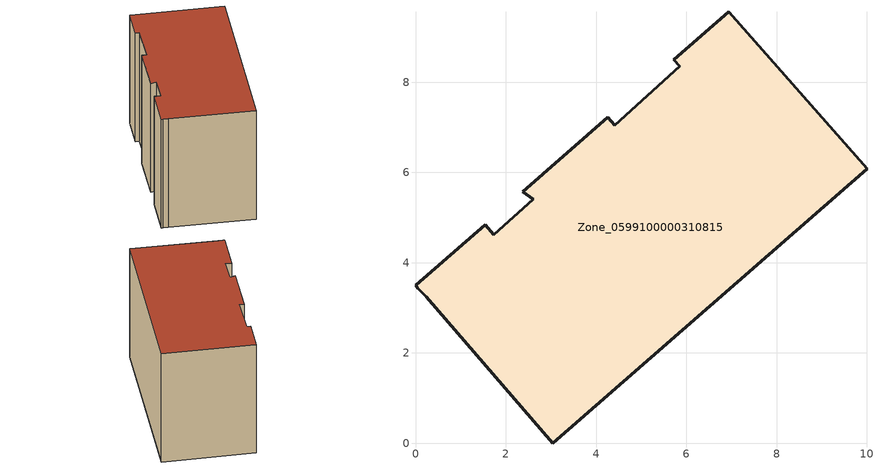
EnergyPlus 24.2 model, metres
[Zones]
Zone_0599100000310815
 floor ground (C_G): 2.61,5.41 2.37,5.57 4.26,7.22 4.42,7.05 5.86,8.36 5.72,8.49 6.94,9.56 10,6.08 3.04,0 0.24,3.25 0.05,3.44 0,3.5 1.54,4.84 1.74,4.61 z0
 wall outside (C_F): 10,6.08 6.94,9.56 5.72,8.49 5.86,8.36 4.42,7.05 4.26,7.22 2.37,5.57 2.61,5.41 1.74,4.61 1.54,4.84 0,3.5 0.05,3.44 0.24,3.25 3.04,0 10,6.08 z0:6.28
 roof outside (C_R): 4.42,7.05 4.26,7.22 2.37,5.57 2.61,5.41 1.74,4.61 1.54,4.84 0,3.5 0.05,3.44 0.24,3.25 3.04,0 10,6.08 6.94,9.56 5.72,8.49 5.86,8.36 z6.28
[BUILDING]
Pand.0599100000310815: North Axis=0; Terrain=City; Loads Convergence Tolerance Value=0.04; Temperature Convergence Tolerance Value=0.4; Solar Distribution=FullExterior; Maximum Number of Warmup Days=25; Minimum Number of Warmup Days=1
[Site:Location]
Rotterdam.The.Hague.AP_ZH_NLD Design_Conditions: Latitude=51.96; Longitude=4.45; Time Zone=1; Elevation=-4.5
[SITE:GROUNDTEMPERATURE:BUILDINGSURFACE]
18, 18, 18, 18, 18, 18, 18, 18, 18, 18, 18, 18
[MATERIAL] Thermal Absorptance=0.9; Solar Absorptance=0.7; Visible Absorptance=0.7
Name | Roughness | Thickness | Conductivity | Density | Specific Heat
G.TI.1946 | MediumSmooth | 0.15 | 1 | 540 | 1210
F.TI.1946 | Rough | 0.3 | 0.857143 | 1920 | 840
R.TI.1946 | MediumRough | 0.2 | 0.1 | 1500 | 1000
[CONSTRUCTION]
C_G: G.TI.1946
C_F: F.TI.1946
C_R: R.TI.1946
[ZONE]
Zone_0599100000310815: Type=1; Multiplier=1; Ceiling Height=Autocalculate; Volume=Autocalculate; Floor Area=autocalculate; Part of Total Floor Area=Yes
[ZONEINFILTRATION:DESIGNFLOWRATE]
Infil_Zone_0599100000310815: Zone or ZoneList or Space or SpaceList=Zone_0599100000310815; Schedule=AlwaysOn; Design Flow Rate Calculation Method=Flow/Area; Flow Rate per Floor Area=0.003; Constant Term Coefficient=1; Temperature Term Coefficient=0; Velocity Term Coefficient=0; Velocity Squared Term Coefficient=0
[HVACTEMPLATE:ZONE:IDEALLOADSAIRSYSTEM]
Zone_0599100000310815: Maximum Heating Supply Air Temperature=50; Minimum Cooling Supply Air Temperature=13; Maximum Heating Supply Air Humidity Ratio=0.0156; Minimum Cooling Supply Air Humidity Ratio=0.0077; Heating Limit=NoLimit; Cooling Limit=NoLimit; Dehumidification Control Type=ConstantSensibleHeatRatio; Cooling Sensible Heat Ratio=0.7; Dehumidification Setpoint=60; Humidification Control Type=None; Humidification Setpoint=30; Outdoor Air Method=None; Outdoor Air Flow Rate per Person=0.00944; Outdoor Air Flow Rate per Zone Floor Area=0; Outdoor Air Flow Rate per Zone=0; Demand Controlled Ventilation Type=None; Outdoor Air Economizer Type=NoEconomizer; Heat Recovery Type=None; Sensible Heat Recovery Effectiveness=0.7; Latent Heat Recovery Effectiveness=0.65
[ZONECONTROL:THERMOSTAT]
ThermostatControl_Zone_0599100000310815: Zone or ZoneList=Zone_0599100000310815; Control Type Schedule=DualSetpointControlType; Control 1=Thermostat_Zone_0599100000310815; Temperature Difference Between Cutout And Setpoint=0
[THERMOSTATSETPOINT:DUALSETPOINT]
Thermostat_Zone_0599100000310815: Heating Setpoint Temperature Schedule=HeatingSetpoint_Zone_0599100000310815; Cooling Setpoint Temperature Schedule=CoolingSetpoint_Zone_0599100000310815
[SCHEDULE:COMPACT]
HeatingSetpoint_Zone_0599100000310815: Through: 12/31, For: AllDays, Until: 24:00, 21
CoolingSetpoint_Zone_0599100000310815: Through: 12/31, For: AllDays, Until: 24:00, 24
DualSetpointControlType: Through: 12/31, For: AllDays, Until: 24:00, 4
AlwaysOn: Through: 12/31, For: AllDays, Until: 24:00, 1
